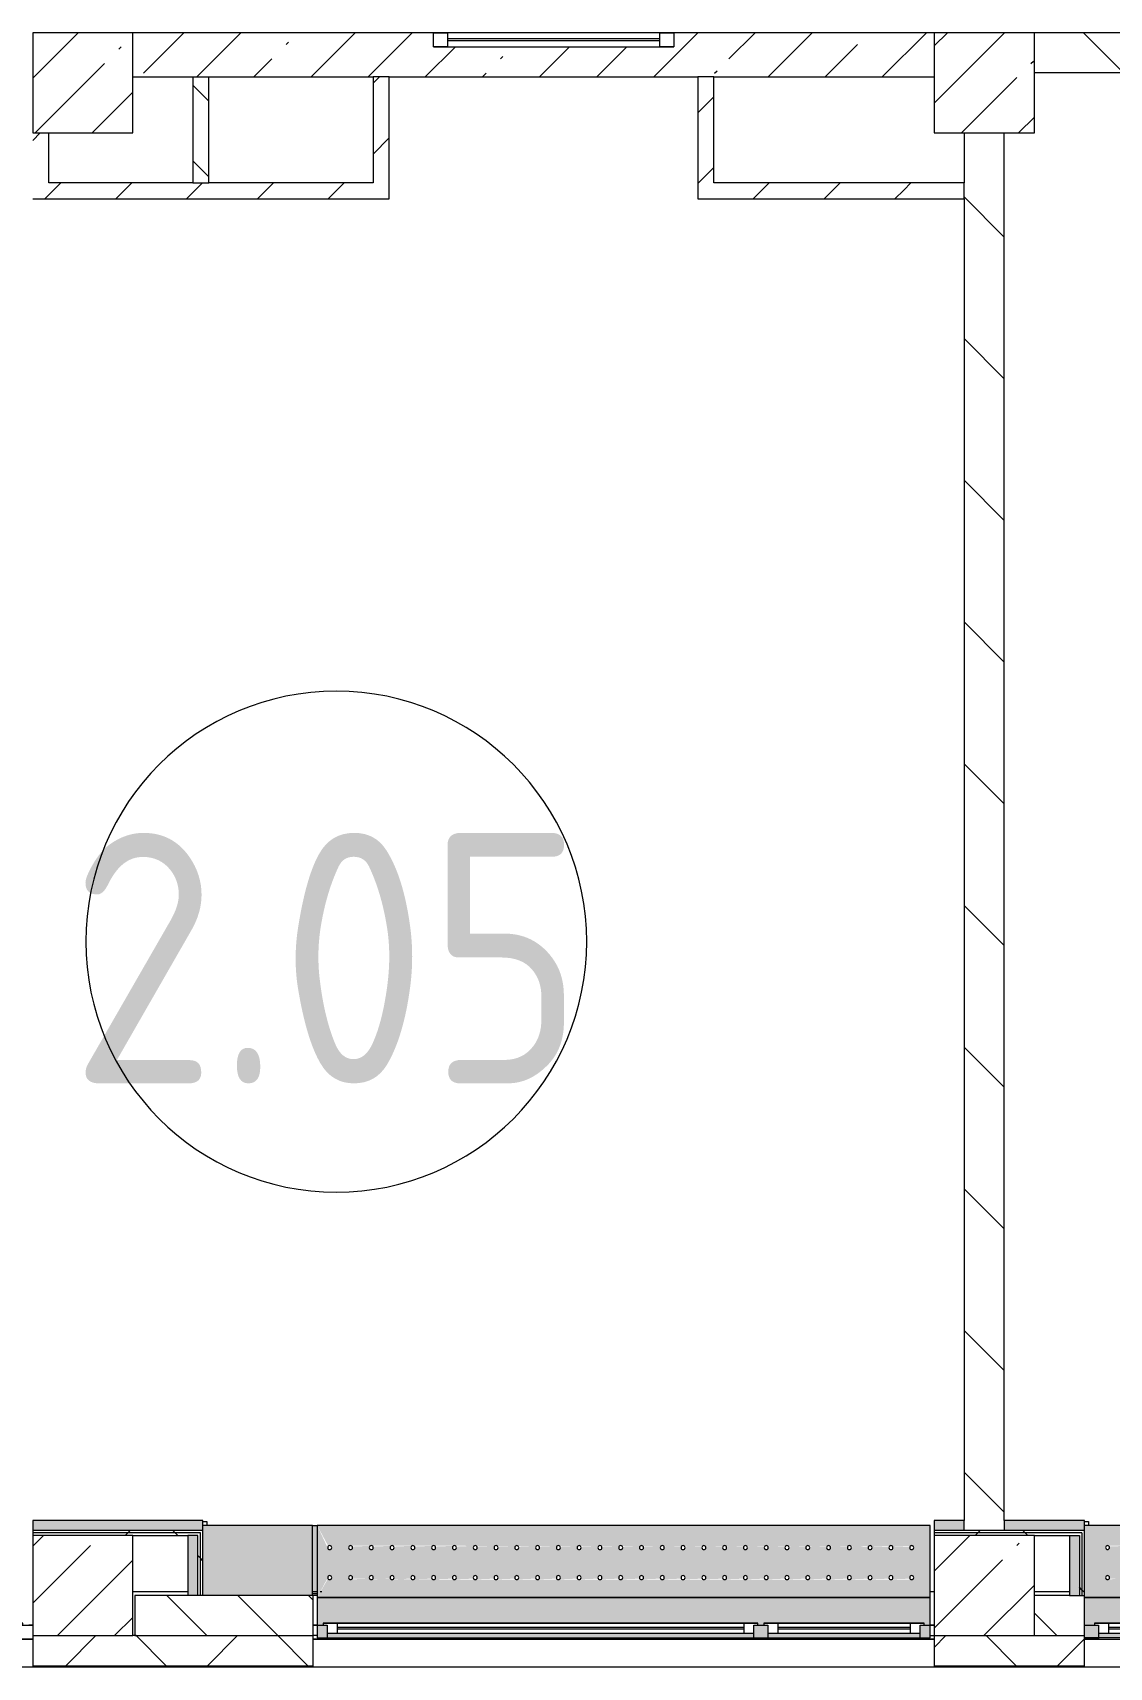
# Model space of a CAD drawing. Header units: millimetres. Extents: x 11693 to 241752, y -8553 to 29926.
# Drawn here: x 141650 to 147024, y -258 to 7900 of the extents above; entities that cross this region are included whole.
import ezdxf

# ---------------------------------------------------------------- set-up
doc = ezdxf.new("R2010")
doc.units = ezdxf.units.MM
for name, color, linetype, lineweight in [('A-AREA-IDEN', 7, 'Continuous', 9), ('A-GLAZ-2', 7, 'Continuous', 5), ('A-WALL-2', 7, 'Continuous', 9), ('A-WALL-5', 7, 'Continuous', 5), ('I-WALL-3', 7, 'Continuous', 5), ('S-COLS', 7, 'Continuous', 5), ('Знаки', 7, 'Continuous', 5)]:
    doc.layers.add(name, color=color, linetype=linetype, lineweight=lineweight)
for name, color, linetype, lineweight, true_color in [('A-FLOR-1', 7, 'Continuous', 5, 0xaaaaaa), ('I-WALL-1', 7, 'Continuous', 5, 0xe7e7e7), ('I-WALL-2', 7, 'Continuous', 9, 0xe7e7e7), ('I-WALL-5', 7, 'Continuous', 5, 0x787878), ('Знаки-2', 7, 'Continuous', 5, 0xd7cfbf)]:
    doc.layers.add(name, color=color, linetype=linetype, lineweight=lineweight, true_color=true_color)
doc.styles.add('GOST Common_3', font='GOST_Common.ttf', dxfattribs={"width": 0.9, "height": 1250})
pattern_1 = [(45, (89739.81, 0), (-176.7767, 176.7767), [])]
pattern_2 = [(135, (89739.8, 0), (-353.5534, -353.5534), [])]
pattern_3 = [(135, (89739.81, 0), (-176.7767, -176.7767), [])]
pattern_4 = [(45, (89739.8, 0), (-530.33, 530.33), []), (135, (89739.8, 0), (-530.33, -530.33), [])]

# ---------------------------------------------------------------- blocks, each defined once
blk = doc.blocks.new('BSC_Колонна _Прямоугольная - 500х500-V35-Общий план 2 этажа с размещением фрагментов 2_1-2_7')
at = {"layer": 'S-COLS'}
h = blk.add_hatch(dxfattribs=at)
h.set_pattern_fill('FP_34', color=256, style=0, pattern_type=2)
h.set_pattern_definition([(45, (-52160, -7650), (-285.123, 285.123), []), (45, (-51874.88, -7650), (-285.123, 285.123), [504.031, -100.806, 16.764, -84.042])])
h.paths.add_polyline_path([(-250, -250), (250, -250), (250, 250), (-250, 250)])
for p, q in [((250, 250), (-250, 250)), ((-250, 250), (-250, -250)), ((250, -250), (250, 250)), ((-250, -250), (250, -250))]:
    blk.add_line(p, q, dxfattribs=at)
blk = doc.blocks.new('BSC_Колонна _Прямоугольная - 500х500-V42-Общий план 2 этажа с размещением фрагментов 2_1-2_7')
at = {"layer": 'S-COLS'}
h = blk.add_hatch(dxfattribs=at)
h.set_pattern_fill('FP_41', color=256, style=0, pattern_type=2)
h.set_pattern_definition([(45, (-52160, -150), (-285.123, 285.123), []), (45, (-51874.88, -150), (-285.123, 285.123), [504.031, -100.806, 16.764, -84.042])])
h.paths.add_polyline_path([(250, -250), (250, 250), (-250, 250), (-250, -250), (65.1, -250)])
for p, q in [((250, 250), (-250, 250)), ((-250, 250), (-250, -250)), ((250, -250), (250, 250)), ((-250, -250), (250, -250))]:
    blk.add_line(p, q, dxfattribs=at)
blk = doc.blocks.new('BSC_Колонна _Прямоугольная - 500х500-V65-Общий план 2 этажа с размещением фрагментов 2_1-2_7')
at = {"layer": 'S-COLS'}
h = blk.add_hatch(dxfattribs=at)
h.set_pattern_fill('FP_73', color=256, style=0, pattern_type=2)
h.set_pattern_definition([(45, (-56660, -150), (-285.123, 285.123), []), (45, (-56374.88, -150), (-285.123, 285.123), [504.031, -100.806, 16.764, -84.042])])
h.paths.add_polyline_path([(250, -250), (250, 250), (-250, 250), (-250, -250), (173.2, -250)])
for p, q in [((250, 250), (-250, 250)), ((-250, 250), (-250, -250)), ((250, -250), (250, 250)), ((-250, -250), (250, -250))]:
    blk.add_line(p, q, dxfattribs=at)
blk = doc.blocks.new('BSC_Колонна _Прямоугольная - 500х500-V66-Общий план 2 этажа с размещением фрагментов 2_1-2_7')
at = {"layer": 'S-COLS'}
h = blk.add_hatch(dxfattribs=at)
h.set_pattern_fill('FP_74', color=256, style=0, pattern_type=2)
h.set_pattern_definition([(45, (-56660, -7650), (-285.123, 285.123), []), (45, (-56374.88, -7650), (-285.123, 285.123), [504.031, -100.806, 16.764, -84.042])])
h.paths.add_polyline_path([(250, -250), (250, 250), (-250, 250), (-250, -250)])
for p, q in [((250, 250), (-250, 250)), ((-250, 250), (-250, -250)), ((250, -250), (250, 250)), ((-250, -250), (250, -250))]:
    blk.add_line(p, q, dxfattribs=at)
blk = doc.blocks.new('120_Окно_СКБ_1Ст - 120_Окно_СКБ_1Ст 900х2500_h_-20664874-Общий план 2 этажа с размещением фрагментов 2_1-2_7')
at = {"layer": 'A-GLAZ-2'}
for p, q in [((-450, -127), (-450, -57)), ((-450, -57), (-380, -57)), ((450, -57), (-450, -57)), ((-380, -57), (-380, -127)), ((380, -127), (380, -57)), ((380, -57), (450, -57)), ((450, -57), (450, -127)), ((-380, -127), (-450, -127)), ((-450, -127), (-407.3, -127)), ((-380, -127), (-400, -127)), ((-400, -127), (-400, -137)), ((-400, -137), (400, -137)), ((400, -137), (-400, -137)), ((380, -87), (-380, -87)), ((-380, -87), (-380, -127)), ((-330, -137), (-330, -87)), ((-330, -107), (330, -107)), ((330, -117), (-330, -117)), ((330, -137), (330, -87)), ((380, -127), (380, -87)), ((450, -127), (380, -127)), ((400, -127), (380, -127)), ((400, -137), (400, -127))]:
    blk.add_line(p, q, dxfattribs=at)
blk = doc.blocks.new('120_Окно_СКБ_2Ст - 120_Окно_СКБ_2Ст 3100х2500 _мал_ створка слева-2_-V74-Общий план 2 этажа с размещением фрагментов 2_1-2_7')
at = {"layer": 'A-GLAZ-2'}
for p, q in [((-1550, -127), (-1550, -57)), ((-1550, -57), (-1480, -57)), ((1550, -57), (-1550, -57)), ((-1480, -57), (-1480, -127)), ((-720, -127), (-720, -57)), ((-720, -57), (-650, -57)), ((-650, -57), (-650, -127)), ((1480, -127), (1480, -57)), ((1480, -57), (1550, -57)), ((1550, -57), (1550, -127)), ((-1480, -127), (-1550, -127)), ((-1550, -127), (-1530.2, -127)), ((-1480, -127), (-1500, -127)), ((-1500, -127), (-1500, -137)), ((-1500, -137), (-700, -137)), ((-700, -137), (-1500, -137)), ((-720, -87), (-1480, -87)), ((-1480, -87), (-1480, -127)), ((-1430, -137), (-1430, -87)), ((-1430, -107), (-770, -107)), ((-770, -117), (-1430, -117)), ((-770, -137), (-770, -87)), ((-720, -127), (-720, -87)), ((-650, -127), (-720, -127)), ((-700, -127), (-720, -127)), ((-700, -137), (-700, -127)), ((-650, -127), (-670, -127)), ((-670, -127), (-670, -137)), ((-670, -137), (1500, -137)), ((1500, -137), (-670, -137)), ((1480, -87), (-650, -87)), ((-650, -87), (-650, -127)), ((-600, -137), (-600, -87)), ((-600, -107), (1430, -107)), ((1430, -117), (-600, -117)), ((1430, -137), (1430, -87)), ((1480, -127), (1480, -87)), ((1550, -127), (1480, -127)), ((1500, -127), (1480, -127)), ((1500, -137), (1500, -127)), ((1529.8, -127), (1550, -127))]:
    blk.add_line(p, q, dxfattribs=at)
blk = doc.blocks.new('120_Окно_СКБ_2Ст - 120_Окно_СКБ_2Ст 3100х2500 _мал_ створка слева-2_-V75-Общий план 2 этажа с размещением фрагментов 2_1-2_7')
at = {"layer": 'A-GLAZ-2'}
for p, q in [((-1550, -127), (-1550, -57)), ((-1550, -57), (-1480, -57)), ((1550, -57), (-1550, -57)), ((-1480, -57), (-1480, -127)), ((-720, -127), (-720, -57)), ((-720, -57), (-650, -57)), ((-650, -57), (-650, -127)), ((1480, -127), (1480, -57)), ((1480, -57), (1550, -57)), ((1550, -57), (1550, -127)), ((-1480, -127), (-1550, -127)), ((-1550, -127), (-1530.2, -127)), ((-1480, -127), (-1500, -127)), ((-1500, -127), (-1500, -137)), ((-1500, -137), (-700, -137)), ((-700, -137), (-1500, -137)), ((-720, -87), (-1480, -87)), ((-1480, -87), (-1480, -127)), ((-1430, -137), (-1430, -87)), ((-1430, -107), (-770, -107)), ((-770, -117), (-1430, -117)), ((-770, -137), (-770, -87)), ((-720, -127), (-720, -87)), ((-650, -127), (-720, -127)), ((-700, -127), (-720, -127)), ((-700, -137), (-700, -127)), ((-650, -127), (-670, -127)), ((-670, -127), (-670, -137)), ((-670, -137), (1500, -137)), ((1500, -137), (-670, -137)), ((1480, -87), (-650, -87)), ((-650, -87), (-650, -127)), ((-600, -137), (-600, -87)), ((-600, -107), (1430, -107)), ((1430, -117), (-600, -117)), ((1430, -137), (1430, -87)), ((1480, -127), (1480, -87)), ((1550, -127), (1480, -127)), ((1500, -127), (1480, -127)), ((1500, -137), (1500, -127)), ((1529.8, -127), (1550, -127))]:
    blk.add_line(p, q, dxfattribs=at)
blk = doc.blocks.new('120_Окно_СКБ_1Ст - 120_Окно_СКБ_1Ст 400х1200 EI30-24228621-Общий план 2 этажа с размещением фрагментов 2_1-2_7')
at = {"layer": 'A-GLAZ-2'}
for p, q in [((-600, 40), (-600, 110)), ((-600, 110), (-530, 110)), ((600, 110), (-600, 110)), ((-530, 110), (-530, 40)), ((530, 40), (530, 110)), ((530, 110), (600, 110)), ((600, 110), (600, 40)), ((-530, 40), (-600, 40)), ((-600, 40), (600, 40)), ((530, 80), (-530, 80)), ((530, 70), (-530, 70)), ((600, 40), (530, 40))]:
    blk.add_line(p, q, dxfattribs=at)
blk = doc.blocks.new('Зашивка радиатора_ с перфорацией М6 - Зашивка радиатора_ с перфорацией М6-V213-Общий план 2 этажа с размещением фрагментов 2_1-2_7')
at = {"layer": 'Знаки-2'}
h = blk.add_hatch(color=256, dxfattribs=at)
h.paths.add_polyline_path([(2640.2, 380), (-370, 380), (-370, 180), (2690, 180), (2690, 380)])
h.paths.add_polyline_path([(1747.1, 357.9), (2640.2, 357.9), (2640.2, 317.9), (2660.2, 315.4), (2660.2, 307.9), (490.2, 307.9), (490.2, 317.9), (510.2, 317.9), (510.2, 357.9)])
h.paths.add_polyline_path([(-319.8, 357.9), (440.2, 357.9), (440.2, 317.9), (460.2, 315.4), (460.2, 307.9), (-339.8, 307.9), (-339.8, 317.9), (-319.8, 317.9)])
h = blk.add_hatch(color=256, dxfattribs=at)
h.paths.add_polyline_path([(2690, -179.9), (2634.6, -76.7), (2624.9, -79.3), (2617.8, -72.2), (2620.4, -62.6), (2630.1, -60), (2637.2, -67.1)])
h.paths.add_polyline_path([(2690, 180), (2627.5, 70.4), (2618.8, 75.4), (2618.8, 85.4), (2627.5, 90.4), (2636.2, 85.4), (2637.5, 80.4)])
h.paths.add_polyline_path([(1491.1, 180), (-370, 180), (-370, -179.9), (2690, -179.9), (2690, 180), (1747.1, 180)])
h.paths.add_polyline_path([(2005, 90.4), (2532.4, 85.4), (2532.4, 75.4), (2523.7, 70.4), (2515.1, 75.4), (2515.1, 85.4), (2515.1, 89), (2428.7, 85.4), (2428.7, 75.4), (2420, 70.4), (2411.3, 75.4), (2411.3, 85.4), (2415, 89), (2324.9, 85.4), (2324.9, 75.4), (2316.2, 70.4), (2307.6, 75.4), (2307.6, 85.4), (2311.2, 89), (2221.2, 85.4), (2221.2, 75.4), (2212.5, 70.4), (2203.8, 75.4), (2203.8, 85.4), (2207.5, 89), (2117.4, 85.4), (2117.4, 75.4), (2108.7, 70.4), (2100.1, 75.4), (2100.1, 85.4), (2103.7, 89), (2013.7, 85.4), (2013.7, 75.4), (2003.1, 70.6), (1996.3, 75.4), (1996.3, 85.4), (2000, 89), (1909.9, 85.4), (1909.9, 75.4), (1901.2, 70.4), (1892.6, 75.4), (1892.6, 85.4), (1896.2, 89), (1806.2, 85.4), (1806.2, 75.4), (1797.5, 70.4), (1788.8, 75.4), (1788.8, 85.4), (1792.5, 89), (1702.4, 85.4), (1702.4, 75.4), (1693.7, 70.4), (1685.1, 75.4), (1685.1, 85.4), (1688.7, 89), (1598.7, 85.4), (1598.7, 75.4), (1590, 70.4), (1581.3, 75.4), (1581.3, 85.4), (1585, 89), (1494.9, 85.4), (1494.9, 75.4), (1486.2, 70.4), (1477.6, 75.4), (1477.6, 85.4), (1481.2, 89), (1391.2, 85.4), (1391.2, 75.4), (1382.5, 70.4), (1373.8, 75.4), (1373.8, 85.4), (1377.5, 89), (1287.4, 85.4), (1287.4, 75.4), (1278.7, 70.4), (1270.1, 75.4), (1270.1, 85.4), (1273.7, 89), (1183.7, 85.4), (1183.7, 75.4), (1175, 70.4), (1166.3, 75.4), (1166.3, 85.4), (1170, 89), (1079.9, 85.4), (1079.9, 75.4), (1071.2, 70.4), (1062.6, 75.4), (1062.6, 85.4), (1066.2, 89), (976.2, 85.4), (976.2, 75.4), (967.5, 70.4), (958.8, 75.4), (958.8, 85.4), (962.5, 89), (872.4, 85.4), (872.4, 75.4), (863.7, 70.4), (855.1, 75.4), (855.1, 85.4), (851.1, 89), (768.7, 85.4), (768.7, 75.4), (760, 70.4), (751.3, 75.4), (751.3, 85.4), (755, 89), (664.9, 85.4), (664.9, 75.4), (656.2, 70.4), (647.6, 75.4), (647.6, 85.4), (651.2, 89), (561.2, 85.4), (561.2, 75.4), (552.5, 70.4), (543.8, 75.4), (543.8, 85.4), (547.5, 89), (457.4, 85.4), (457.4, 75.4), (448.7, 70.4), (440.1, 75.4), (440.1, 85.4), (443.7, 89), (353.7, 85.4), (353.7, 75.4), (345, 70.4), (336.3, 75.4), (336.3, 85.4), (339.1, 89), (249.9, 85.4), (249.9, 75.4), (241.2, 70.4), (232.6, 75.4), (232.6, 85.4), (236.2, 89), (146.2, 85.4), (146.2, 75.4), (137.5, 70.4), (128.8, 75.4), (128.8, 85.4), (132.5, 89), (42.4, 85.4), (42.4, 75.4), (33.7, 70.4), (25.1, 75.4), (25.1, 85.4), (28.7, 89), (-61.3, 85.4), (-61.3, 75.4), (-70, 70.4), (-78.7, 75.4), (-78.7, 85.4), (-75, 89), (-165.1, 85.4), (-165.1, 75.4), (-173.8, 70.4), (-182.4, 75.4), (-182.4, 85.4), (-178.8, 89), (-268.8, 85.4), (-268.8, 75.4), (-277.5, 70.4), (-286.2, 75.4), (-286.2, 85.4), (-277.5, 90.4), (-274.9, 90), (2003.1, 90.4)])
h.paths.add_polyline_path([(1486.2, -59.6), (1494.9, -64.6), (1494.9, -74.6), (1491.2, -78.3), (1581.3, -74.6), (1581.3, -64.6), (1590, -59.6), (1598.7, -64.6), (1598.7, -74.6), (1595, -78.3), (1685.1, -74.6), (1685.1, -64.6), (1693.7, -59.6), (1702.4, -64.6), (1702.4, -74.6), (1698.7, -78.3), (1788.8, -74.6), (1788.8, -64.6), (1797.5, -59.6), (1806.2, -64.6), (1806.2, -74.6), (1802.5, -78.3), (1892.6, -74.6), (1892.6, -64.6), (1901.2, -59.6), (1909.9, -64.6), (1909.9, -74.6), (1906.2, -78.3), (1996.3, -74.6), (1996.3, -64.6), (2005, -59.6), (2013.7, -64.6), (2013.7, -74.6), (2010, -78.3), (2100.1, -74.6), (2100.1, -64.6), (2108.7, -59.6), (2117.4, -64.6), (2117.4, -74.6), (2113.7, -78.3), (2203.8, -74.6), (2203.8, -64.6), (2212.5, -59.6), (2221.2, -64.6), (2221.2, -74.6), (2217.5, -78.3), (2307.6, -74.6), (2307.6, -64.6), (2316.2, -59.6), (2324.9, -64.6), (2324.9, -74.6), (2321.2, -78.3), (2411.3, -74.6), (2411.3, -64.6), (2420, -59.6), (2428.7, -64.6), (2428.7, -74.6), (2425, -78.3), (2515.1, -74.6), (2515.1, -64.6), (2523.7, -59.6), (2532.4, -64.6), (2532.4, -74.6), (2523.7, -79.6), (2515.1, -79.3), (-286.2, -74.6), (-286.2, -64.6), (-277.5, -59.6), (-268.8, -64.6), (-268.8, -74.6), (-272.5, -78.3), (-182.4, -74.6), (-182.4, -64.6), (-172.9, -59.8), (-165.1, -64.6), (-165.1, -74.6), (-168.8, -78.3), (-78.7, -74.6), (-78.7, -64.6), (-70, -59.6), (-61.3, -64.6), (-61.3, -74.6), (-65, -78.3), (25.1, -74.6), (25.1, -64.6), (33.7, -59.6), (42.4, -64.6), (42.4, -74.6), (38.7, -78.3), (128.8, -74.6), (128.8, -64.6), (137.5, -59.6), (146.2, -64.6), (146.2, -74.6), (142.5, -78.3), (232.6, -74.6), (232.6, -64.6), (241.2, -59.6), (249.9, -64.6), (249.9, -74.6), (246.2, -78.3), (336.3, -74.6), (336.3, -64.6), (345, -59.6), (353.7, -64.6), (353.7, -74.6), (350, -78.3), (440.1, -74.6), (440.1, -64.6), (448.7, -59.6), (457.4, -64.6), (457.4, -74.6), (453.7, -78.3), (543.8, -74.6), (543.8, -64.6), (552.5, -59.6), (561.2, -64.6), (561.2, -74.6), (557.5, -78.3), (647.6, -74.6), (647.6, -64.6), (656.2, -59.6), (664.9, -64.6), (664.9, -74.6), (661.2, -78.3), (751.3, -74.6), (751.3, -64.6), (760, -59.6), (768.7, -64.6), (768.7, -74.6), (765, -78.3), (855.1, -74.6), (855.1, -64.6), (863.7, -59.6), (872.4, -64.6), (872.4, -74.6), (868.7, -78.3), (958.8, -74.6), (958.8, -64.6), (967.5, -59.6), (976.2, -64.6), (976.2, -74.6), (979.1, -78.3), (1062.6, -74.6), (1062.6, -64.6), (1071.2, -59.6), (1079.9, -64.6), (1079.9, -74.6), (1076.2, -78.3), (1166.3, -74.6), (1166.3, -64.6), (1175, -59.6), (1183.7, -64.6), (1183.7, -74.6), (1180, -78.3), (1270.1, -74.6), (1270.1, -64.6), (1278.7, -59.6), (1287.4, -64.6), (1287.4, -74.6), (1283.7, -78.3), (1373.8, -74.6), (1373.8, -64.6), (1382.5, -59.6), (1391.2, -64.6), (1391.2, -74.6), (1387.5, -78.3), (1477.6, -74.6), (1477.6, -64.6), (1483.7, -60)])
at = {"layer": 'Знаки'}
for p, q in [((2690, 380), (-370, 380)), ((-370, 380), (-370, 180)), ((2690, 180), (2690, 380)), ((-370, 180), (2690, 180)), ((2690, 180), (-370, 180)), ((-370, 180), (-370, -179.9)), ((2690, -179.9), (2690, 180)), ((-370, -179.9), (2690, -179.9))]:
    blk.add_line(p, q, dxfattribs=at)
for centre, start, end in [((-277.5, 80.4), 0, 180), ((-173.8, 80.4), 0, 180), ((-70, 80.4), 0, 180), ((33.7, 80.4), 0, 180), ((137.5, 80.4), 0, 180), ((241.2, 80.4), 0, 180), ((345, 80.4), 0, 180), ((448.7, 80.4), 0, 180), ((552.5, 80.4), 0, 180), ((656.2, 80.4), 0, 180), ((760, 80.4), 0, 180), ((863.7, 80.4), 0, 180), ((967.5, 80.4), 0, 180), ((1071.2, 80.4), 0, 180), ((1175, 80.4), 0, 180), ((1278.7, 80.4), 0, 180), ((1382.5, 80.4), 0, 180), ((1486.2, 80.4), 0, 180), ((1590, 80.4), 0, 180), ((1693.7, 80.4), 0, 180), ((1797.5, 80.4), 0, 180), ((1901.2, 80.4), 0, 180), ((2005, 80.4), 0, 180), ((2108.7, 80.4), 0, 180), ((2212.5, 80.4), 0, 180), ((2316.2, 80.4), 0, 180), ((2420, 80.4), 0, 180), ((2523.7, 80.4), 0, 180), ((2627.5, 80.4), 0, 180), ((-277.5, 80.4), 180, 360), ((-173.8, 80.4), 180, 0), ((-70, 80.4), 180, 0), ((33.7, 80.4), 180, 360), ((137.5, 80.4), 180, 0), ((241.2, 80.4), 180, 0), ((345, 80.4), 180, 0), ((448.7, 80.4), 180, 0), ((552.5, 80.4), 180, 360), ((656.2, 80.4), 180, 0), ((760, 80.4), 180, 0), ((863.7, 80.4), 180, 0), ((967.5, 80.4), 180, 0), ((1071.2, 80.4), 180, 0), ((1175, 80.4), 180, 0), ((1278.7, 80.4), 180, 0), ((1382.5, 80.4), 180, 0), ((1486.2, 80.4), 180, 360), ((1590, 80.4), 180, 0), ((1693.7, 80.4), 180, 360), ((1797.5, 80.4), 180, 0), ((1901.2, 80.4), 180, 0), ((2005, 80.4), 180, 0), ((2108.7, 80.4), 180, 360), ((2212.5, 80.4), 180, 0), ((2316.2, 80.4), 180, 360), ((2420, 80.4), 180, 0), ((2523.7, 80.4), 180, 360), ((2627.5, 80.4), 180, 360), ((-277.5, -69.6), 0, 180), ((-277.5, -69.6), 180, 0), ((-173.8, -69.6), 0, 180), ((-173.8, -69.6), 180, 0), ((-70, -69.6), 0, 180), ((-70, -69.6), 180, 0), ((33.7, -69.6), 0, 180), ((33.7, -69.6), 180, 0), ((137.5, -69.6), 0, 180), ((137.5, -69.6), 180, 0), ((241.2, -69.6), 0, 180), ((241.2, -69.6), 180, 0), ((345, -69.6), 0, 180), ((345, -69.6), 180, 0), ((448.7, -69.6), 0, 180), ((448.7, -69.6), 180, 0), ((552.5, -69.6), 0, 180), ((552.5, -69.6), 180, 0), ((656.2, -69.6), 0, 180), ((656.2, -69.6), 180, 0), ((760, -69.6), 0, 180), ((760, -69.6), 180, 0), ((863.7, -69.6), 0, 180), ((863.7, -69.6), 180, 0), ((967.5, -69.6), 0, 180), ((967.5, -69.6), 180, 0), ((1071.2, -69.6), 0, 180), ((1071.2, -69.6), 180, 0), ((1175, -69.6), 0, 180), ((1175, -69.6), 180, 0), ((1278.7, -69.6), 0, 180), ((1278.7, -69.6), 180, 0), ((1382.5, -69.6), 0, 180), ((1382.5, -69.6), 180, 0), ((1486.2, -69.6), 0, 180), ((1486.2, -69.6), 180, 0), ((1590, -69.6), 0, 180), ((1590, -69.6), 180, 0), ((1693.7, -69.6), 0, 180), ((1693.7, -69.6), 180, 0), ((1797.5, -69.6), 0, 180), ((1797.5, -69.6), 180, 0), ((1901.2, -69.6), 0, 180), ((1901.2, -69.6), 180, 0), ((2005, -69.6), 0, 180), ((2005, -69.6), 180, 0), ((2108.7, -69.6), 0, 180), ((2108.7, -69.6), 180, 0), ((2212.5, -69.6), 0, 180), ((2212.5, -69.6), 180, 0), ((2316.2, -69.6), 0, 180), ((2316.2, -69.6), 180, 0), ((2420, -69.6), 0, 180), ((2420, -69.6), 180, 0), ((2523.7, -69.6), 0, 180), ((2523.7, -69.6), 180, 0), ((2627.5, -69.6), 0, 180), ((2627.5, -69.6), 180, 0)]:
    blk.add_arc(centre, 10, start, end, dxfattribs=at)
blk = doc.blocks.new('Зашивка радиатора_ с перфорацией М1 - Зашивка радиатора_ с перфорацией М1-V219-Общий план 2 этажа с размещением фрагментов 2_1-2_7')
at = {"layer": 'Знаки-2'}
h = blk.add_hatch(color=256, dxfattribs=at)
h.paths.add_polyline_path([(-430, 380), (-430, 180), (427.3, 180), (427.3, 380), (-402.7, 380)])
h.paths.add_polyline_path([(357.3, 358.1), (357.3, 318.1), (377.3, 315.6), (377.3, 308.1), (-422.7, 308.1), (-422.7, 318.1), (-402.7, 318.1), (-402.7, 358.1), (242.1, 358.1)])
h = blk.add_hatch(color=256, dxfattribs=at)
h.paths.add_polyline_path([(427.3, 180), (-430, 180), (-430, -179.9), (427.3, -176.8), (427.3, 179.4)])
h.paths.add_polyline_path([(114.1, 90.4), (320.9, 85.4), (320.9, 75.4), (312.2, 70.4), (303.6, 75.4), (303.6, 85.4), (307.2, 89), (217.2, 85.4), (217.2, 75.4), (208.5, 70.4), (199.8, 75.4), (199.8, 85.4), (203.5, 89), (114.1, 83.7), (113.4, 75.4), (104.7, 70.4), (96.1, 75.4), (96.1, 85.4), (99.7, 89), (9.7, 85.4), (9.7, 75.4), (1, 70.4), (-7.7, 75.4), (-7.7, 85.4), (-4, 89), (-94.1, 85.4), (-94.1, 75.4), (-102.8, 70.4), (-111.4, 75.4), (-111.4, 85.4), (-107.8, 89), (-197.8, 85.4), (-197.8, 75.4), (-206.5, 70.4), (-215.2, 75.4), (-215.2, 85.4), (-211.5, 89), (-301.6, 85.4), (-301.6, 75.4), (-310.3, 70.4), (-318.9, 75.4), (-318.9, 85.4), (-310.3, 90.4), (-269.9, 90), (104.7, 90.4)])
h.paths.add_polyline_path([(-206.5, -59.6), (-197.8, -64.6), (-197.8, -74.6), (-201.5, -78.3), (-111.4, -74.6), (-111.4, -64.6), (-102.8, -59.6), (-94.1, -64.6), (-94.1, -74.6), (-97.8, -78.3), (-7.7, -74.6), (-7.7, -64.6), (1, -59.6), (9.7, -64.6), (9.7, -74.6), (6, -78.3), (96.1, -74.6), (96.1, -64.6), (104.7, -59.6), (114.1, -66.3), (113.4, -74.6), (114.1, -78.3), (199.8, -74.6), (199.8, -64.6), (208.5, -59.6), (217.2, -64.6), (217.2, -74.6), (213.5, -78.3), (303.6, -74.6), (303.6, -64.6), (312.2, -59.6), (320.9, -64.6), (320.9, -74.6), (312.2, -79.6), (309.7, -79.3), (-318.9, -74.6), (-318.9, -64.6), (-310.3, -59.6), (-301.6, -64.6), (-301.6, -74.6), (-305.3, -78.3), (-215.2, -74.6), (-215.2, -64.6), (-209.1, -60)])
at = {"layer": 'Знаки'}
for p, q in [((427.3, 380), (-430, 380)), ((-430, 380), (-430, 180)), ((-430, 180), (427.3, 180)), ((427.3, 180), (-430, 180)), ((-430, 180), (-430, -179.9)), ((-430, -179.9), (427.3, -179.9))]:
    blk.add_line(p, q, dxfattribs=at)
for centre, start, end in [((-310.3, 80.4), 0, 180), ((-206.5, 80.4), 0, 180), ((-102.8, 80.4), 0, 180), ((1, 80.4), 0, 180), ((104.7, 80.4), 0, 180), ((208.5, 80.4), 0, 180), ((312.2, 80.4), 0, 180), ((-310.3, 80.4), 180, 0), ((-206.5, 80.4), 180, 360), ((-102.8, 80.4), 180, 0), ((1, 80.4), 180, 0), ((104.7, 80.4), 180, 360), ((208.5, 80.4), 180, 0), ((312.2, 80.4), 180, 0), ((-310.3, -69.6), 0, 180), ((-310.3, -69.6), 180, 0), ((-206.5, -69.6), 0, 180), ((-206.5, -69.6), 180, 0), ((-102.8, -69.6), 0, 180), ((-102.8, -69.6), 180, 0), ((1, -69.6), 0, 180), ((1, -69.6), 180, 0), ((104.7, -69.6), 0, 180), ((104.7, -69.6), 180, 0), ((208.5, -69.6), 0, 180), ((208.5, -69.6), 180, 0), ((312.2, -69.6), 0, 180), ((312.2, -69.6), 180, 0)]:
    blk.add_arc(centre, 10, start, end, dxfattribs=at)
blk = doc.blocks.new('Зашивка_ опоясывающая панель - Зашивка_ опоясывающая панель-V225-Общий план 2 этажа с размещением фрагментов 2_1-2_7')
at = {"layer": 'Знаки-2'}
blk.add_hatch(color=256, dxfattribs=at).paths.add_polyline_path([(-406.5, -160), (-407.4, 180), (-429.6, 179.9), (-429.6, -160)])
at = {"layer": 'Знаки'}
for p, q in [((-430, 180), (-406, 180)), ((-429.6, -160), (-406.5, -160))]:
    blk.add_line(p, q, dxfattribs=at)
blk = doc.blocks.new('Зашивка без перфорации М3 - М3_5-30986737-Общий план 2 этажа с размещением фрагментов 2_1-2_7')
at = {"layer": 'Знаки-2'}
blk.add_hatch(color=256, dxfattribs=at).paths.add_polyline_path([(-430, 169.9), (-430, -179.9), (117.1, -179.9), (117.1, 169.9), (-371.9, 169.9)])
at = {"layer": 'Знаки'}
for p, q in [((-430, 169.9), (-430, -179.9)), ((-430, -179.9), (117.1, -179.9))]:
    blk.add_line(p, q, dxfattribs=at)
blk = doc.blocks.new('Марка_Помещения - Номер-25198446-Общий план 2 этажа с размещением фрагментов 2_1-2_7')
at = {"layer": 'A-AREA-IDEN'}
for start, end in [(360, 180), (180, 360)]:
    blk.add_arc((0, 0), 2.5, start, end, dxfattribs=at)

msp = doc.modelspace()

# ---------------------------------------------------------------- hatches: boundary and pattern name
at = {"layer": 'A-WALL-5'}
h = msp.add_hatch(dxfattribs=at)
h.set_pattern_fill('FP_59', color=256, style=0, pattern_type=2)
h.set_pattern_definition(pattern_3)
h.paths.add_polyline_path([(142159.8, -100), (143049.8, -100), (143049.8, 100), (142159.8, 100), (142159.8, -45.4)])
h = msp.add_hatch(dxfattribs=at)
h.set_pattern_fill('FP_59', color=256, style=0, pattern_type=2)
h.set_pattern_definition(pattern_3)
h.paths.add_polyline_path([(147799.8, -100), (148549.8, -100), (148549.8, 100), (147799.8, 100), (147799.8, -45.4)])
h.paths.add_polyline_path([(146649.8, -100), (146899.8, -100), (146899.8, 100), (146649.8, 100), (146649.8, -45.4)])
h = msp.add_hatch(dxfattribs=at)
h.set_pattern_fill('FP_49', color=256, style=0, pattern_type=2)
h.set_pattern_definition([(45, (89739.8, 0), (-353.5534, 353.5534), []), (135, (89739.8, 0), (-353.5534, -353.5534), [])])
h.paths.add_polyline_path([(165439.8, -250), (165439.8, -100), (161299.8, -100), (161299.8, -250), (164493.3, -250)])
h.paths.add_polyline_path([(160399.8, -250), (160397.2, -100), (156799.8, -100), (156799.8, -250), (160397.2, -250)])
h.paths.add_polyline_path([(155277.1, -250), (155899.8, -250), (155899.8, -100), (154899.8, -100), (154899.8, -250)])
h.paths.add_polyline_path([(148549.8, -250), (148549.8, -100), (147799.8, -100), (147799.8, -250), (148109, -250)])
h.paths.add_polyline_path([(150649.8, -250), (151799.8, -250), (151799.8, -100), (150649.8, -100)])
h.paths.add_polyline_path([(142149.8, -250), (143049.8, -250), (143049.8, -100), (141649.8, -100), (141649.8, -250), (141964.9, -250)])
h.paths.add_polyline_path([(146899.8, -250), (146899.8, -100), (146149.8, -100), (146149.8, -250), (146649.8, -250)])
h.paths.add_polyline_path([(134796.7, -250), (135049.8, -250), (135049.8, -100), (134676.1, -100), (134676.1, -250)])
h.paths.add_polyline_path([(138549.8, -250), (138549.8, -100), (137149.8, -100), (137149.8, -250), (137868.8, -250)])
h.paths.add_polyline_path([(132748.7, -250), (133776.1, -250), (133772.7, -100), (132399.8, -100), (132399.8, -250)])
h.paths.add_polyline_path([(128779.8, -250), (129299.8, -250), (129299.8, -100), (127729.8, -100), (127729.8, -250), (128652.6, -250)])
h.paths.add_polyline_path([(122749.8, -250), (123609.8, -250), (123609.8, -100), (122749.8, -100)])
h.paths.add_polyline_path([(125629.8, -250), (125629.8, -100), (124509.8, -100), (124509.8, -250), (125580.6, -250)])
h.paths.add_polyline_path([(115899.8, -250), (116149.6, -250), (116149.6, -100), (114549.8, -100), (114549.8, -250), (115340.4, -250)])
h.paths.add_polyline_path([(119436.5, -250), (120649.8, -250), (120649.8, -100), (118949.6, -100), (118949.6, -250)])
h.paths.add_polyline_path([(112268.3, -250), (112449.8, -250), (112449.8, -100), (111349.8, -100), (111349.8, -250)])
h.paths.add_polyline_path([(108172.2, -250), (108549.8, -250), (108549.8, -100), (107899.8, -100), (107899.8, -250)])
h.paths.add_polyline_path([(105849.8, -250), (106999.8, -250), (106999.8, -100), (105849.8, -100)])
h.paths.add_polyline_path([(102028.1, -250), (102749.8, -250), (102749.8, -100), (101399.8, -100), (101399.8, -250)])
h.paths.add_polyline_path([(98299.8, -250), (98299.8, -100), (94369.8, -100), (94369.8, -250), (96908, -250)])
h.paths.add_polyline_path([(93469.8, -250), (93469.8, -100), (89479.8, -100), (89479.8, -250), (93324, -250)])
at = {"layer": 'I-WALL-1'}
for points in [[(146299.8, 425), (146299.8, 475), (146149.8, 475), (146149.8, 425)], [(142474.8, 100), (142474.8, 400), (142424.8, 400), (142424.8, 100)]]:
    msp.add_hatch(color=256, dxfattribs=at).paths.add_polyline_path(points)
at = {"layer": 'I-WALL-2'}
for points in [[(142499.8, 425), (142499.8, 475), (141649.8, 475), (141649.8, 425), (141964.9, 425)], [(146899.8, 425), (146899.8, 475), (146499.8, 475), (146499.8, 425), (146887.3, 425)], [(146874.8, 100), (146874.8, 400), (146824.8, 400), (146824.8, 100)]]:
    msp.add_hatch(color=256, dxfattribs=at).paths.add_polyline_path(points)
at = {"layer": 'I-WALL-3'}
h = msp.add_hatch(dxfattribs=at)
h.set_pattern_fill('FP_57', color=256, style=0, pattern_type=2)
h.set_pattern_definition([(45, (89739.8, 0), (-285.123, 285.123), []), (45, (90024.94, 0), (-285.123, 285.123), [504.031, -100.806, 16.764, -84.042])])
h.paths.add_polyline_path([(142149.8, 7680), (146149.8, 7680), (146149.8, 7900), (144849.8, 7900), (144849.8, 7830), (143649.8, 7830), (143649.8, 7900), (142149.8, 7900)])
h = msp.add_hatch(dxfattribs=at)
h.set_pattern_fill('FP_60', color=256, style=0, pattern_type=2)
h.set_pattern_definition(pattern_2)
h.paths.add_polyline_path([(150649.8, 7700), (150649.8, 7900), (149670.8, 7900), (149670.8, 7700), (150157, 7700)])
h.paths.add_polyline_path([(146649.8, 7700), (147170.8, 7700), (147170.8, 7900), (146649.8, 7900)])
h = msp.add_hatch(dxfattribs=at)
h.set_pattern_fill('FP_61', color=256, style=0, pattern_type=2)
h.set_pattern_definition(pattern_1)
h.paths.add_polyline_path([(143429.8, 7070), (143429.8, 7680), (143349.8, 7680), (143349.8, 7070)])
h = msp.add_hatch(dxfattribs=at)
h.set_pattern_fill('FP_61', color=256, style=0, pattern_type=2)
h.set_pattern_definition(pattern_1)
h.paths.add_polyline_path([(145049.8, 7070), (145049.8, 7680), (144969.8, 7680), (144969.8, 7070)])
h = msp.add_hatch(dxfattribs=at)
h.set_pattern_fill('FP_61', color=256, style=0, pattern_type=2)
h.set_pattern_definition(pattern_1)
h.paths.add_polyline_path([(141729.8, 7150), (141729.8, 7400), (141649.8, 7400), (141649.8, 7150)])
h = msp.add_hatch(dxfattribs=at)
h.set_pattern_fill('FP_60', color=256, style=0, pattern_type=2)
h.set_pattern_definition(pattern_2)
h.paths.add_polyline_path([(146299.8, 425), (146499.8, 425), (146499.8, 7400), (146299.8, 7400), (146299.8, 475)])
h = msp.add_hatch(dxfattribs=at)
h.set_pattern_fill('FP_61', color=256, style=0, pattern_type=2)
h.set_pattern_definition(pattern_1)
h.paths.add_polyline_path([(141964.9, 7070), (143349.8, 7070), (143349.8, 7150), (141649.8, 7150), (141649.8, 7070)])
h = msp.add_hatch(dxfattribs=at)
h.set_pattern_fill('FP_61', color=256, style=0, pattern_type=2)
h.set_pattern_definition(pattern_1)
h.paths.add_polyline_path([(145998.3, 7070), (145998.3, 7150), (145049.8, 7150), (145049.8, 7070)])
h = msp.add_hatch(dxfattribs=at)
h.set_pattern_fill('FP_61', color=256, style=0, pattern_type=2)
h.set_pattern_definition(pattern_1)
h.paths.add_polyline_path([(146299.8, 7070), (146299.8, 7150), (145998.3, 7150), (145998.3, 7070), (146061, 7070)])
h = msp.add_hatch(dxfattribs=at)
h.set_pattern_fill('FP_169', color=256, style=0, pattern_type=2)
h.set_pattern_definition(pattern_4)
h.paths.add_polyline_path([(142487.3, 412.5), (142499.8, 412.5), (142499.8, 425), (141649.8, 425), (141649.8, 412.5), (141964.9, 412.5)])
h = msp.add_hatch(dxfattribs=at)
h.set_pattern_fill('FP_169', color=256, style=0, pattern_type=2)
h.set_pattern_definition(pattern_4)
h.paths.add_polyline_path([(142474.8, 400), (142487.3, 400), (142487.3, 412.5), (141649.8, 412.5), (141649.8, 400), (142424.8, 400)])
h = msp.add_hatch(dxfattribs=at)
h.set_pattern_fill('FP_169', color=256, style=0, pattern_type=2)
h.set_pattern_definition(pattern_4)
h.paths.add_polyline_path([(142499.8, 100), (142499.8, 412.5), (142487.3, 412.5), (142487.3, 100)])
h = msp.add_hatch(dxfattribs=at)
h.set_pattern_fill('FP_169', color=256, style=0, pattern_type=2)
h.set_pattern_definition(pattern_4)
h.paths.add_polyline_path([(146499.8, 412.5), (146499.8, 425), (146149.8, 425), (146149.8, 412.5), (146299.8, 412.5)])
h = msp.add_hatch(dxfattribs=at)
h.set_pattern_fill('FP_169', color=256, style=0, pattern_type=2)
h.set_pattern_definition(pattern_4)
h.paths.add_polyline_path([(146499.8, 400), (146499.8, 412.5), (146149.8, 412.5), (146149.8, 400), (146299.8, 400)])
h = msp.add_hatch(dxfattribs=at)
h.set_pattern_fill('FP_169', color=256, style=0, pattern_type=2)
h.set_pattern_definition(pattern_4)
h.paths.add_polyline_path([(146887.3, 412.5), (146887.3, 425), (146299.8, 425), (146299.8, 412.5), (146874.8, 412.5)])
h = msp.add_hatch(dxfattribs=at)
h.set_pattern_fill('FP_169', color=256, style=0, pattern_type=2)
h.set_pattern_definition(pattern_4)
h.paths.add_polyline_path([(146874.8, 400), (146874.8, 412.5), (146299.8, 412.5), (146299.8, 400), (146824.8, 400)])
h = msp.add_hatch(dxfattribs=at)
h.set_pattern_fill('FP_169', color=256, style=0, pattern_type=2)
h.set_pattern_definition(pattern_4)
h.paths.add_polyline_path([(146874.8, 100), (146887.3, 100), (146887.3, 412.5), (146874.8, 412.5), (146874.8, 258.5)])
h = msp.add_hatch(dxfattribs=at)
h.set_pattern_fill('FP_169', color=256, style=0, pattern_type=2)
h.set_pattern_definition(pattern_4)
h.paths.add_polyline_path([(146887.3, 100), (146899.8, 100), (146899.8, 425), (146887.3, 425), (146887.3, 258.5)])
h = msp.add_hatch(dxfattribs=at)
h.set_pattern_fill('FP_169', color=256, style=0, pattern_type=2)
h.set_pattern_definition(pattern_4)
h.paths.add_polyline_path([(142487.3, 100), (142487.3, 400), (142474.8, 400), (142474.8, 100)])
at = {"layer": 'I-WALL-5'}
h = msp.add_hatch(dxfattribs=at)
h.set_pattern_fill('FP_68', color=256, style=0, pattern_type=2)
h.set_pattern_definition([(135, (89739.8, 0), (-377.171, -377.171), [533.4, -88.9, 17.78, -88.9]), (135, (89739.8, 376.94), (-377.171, -377.171), []), (50, (89739.8, 0), (637.6445, -55.7866), [66.675, -733.425]), (355, (89739.8, 0), (-123.3494, 668.699), [53.34, -586.74]), (100.451, (89792.95, -4.65), (514.299, 612.908), [56.665, -623.315]), (46.184, (89739.8, 177.8), (948.776, -147.15), [100.012, -1100.137]), (96.636, (89818.9, 165.5), (830.909, 865.997), [84.998, -934.973]), (351.184, (89739.8, 177.8), (830.918, 865.988), [80.01, -880.11]), (21, (89828.7, 133.35), (530.6506, -357.9283), [66.675, -733.425]), (326, (89828.7, 133.35), (216.308, 644.6585), [53.34, -586.74]), (71.451, (89872.94, 103.5), (746.9596, 286.724), [56.665, -623.315]), (37.5, (89739.81, 0), (10.8105, 295.9426), [16.764, -562.864, 16.764, -578.866, -588.962]), (37.5, (89739.81, 0), (10.8105, 295.9426), [-1175.258, 16.764, -572.198]), (7.5, (89739.8, 0), (233.8692, 350.6318), [16.764, -322.834, 16.764, -549.529, -224.472]), (7.5, (89739.8, 0), (233.8692, 350.6318), [-905.891, 16.764, -207.708]), (327.5, (89541.57, 0), (474.5678, -20.0513), [16.764, -205.486, 16.764, -676.656, -920.115]), (327.5, (89541.57, 0), (474.5678, -20.0513), [-915.67, 16.764, -903.351]), (317.5, (89452.67, 0), (518.4522, 88.9934), [16.764, -272.161, 16.764, -443.738, -653.415]), (317.5, (89452.67, 0), (518.4522, 88.9934), [-749.427, 16.764, -636.651])])
h.paths.add_polyline_path([(142529.8, 7150), (142529.8, 7680), (142449.8, 7680), (142449.8, 7150)])

# ---------------------------------------------------------------- linework, layer by layer
at = {"layer": 'A-FLOR-1'}
for p, q in [((142499.8, 470), (142519.8, 470)), ((142519.8, 470), (142519.8, 449.9)), ((146899.8, 470), (146919.8, 470)), ((146919.8, 470), (146919.8, 450.1))]:
    msp.add_line(p, q, dxfattribs=at)
at = {"layer": 'A-WALL-2'}
for p, q in [((143429.8, 7680), (143349.8, 7680)), ((145049.8, 7680), (144969.8, 7680)), ((142449.8, 7150), (142529.8, 7150)), ((146299.8, 7070), (146299.8, 7150)), ((142499.8, 425), (141649.8, 425)), ((142487.3, 412.5), (141649.8, 412.5)), ((142487.3, 100), (142487.3, 412.5)), ((146899.8, 425), (146149.8, 425)), ((146887.3, 412.5), (146149.8, 412.5)), ((146299.8, 425), (146299.8, 475)), ((146499.8, 475), (146499.8, 425)), ((146887.3, 412.5), (146887.3, 100)), ((142474.8, 400), (142424.8, 400)), ((142474.8, 100), (142474.8, 400)), ((146824.8, 400), (146874.8, 400)), ((146874.8, 400), (146874.8, 100)), ((142159.8, -100), (143049.8, -100)), ((146649.8, -100), (146899.8, -100)), ((141649.8, -250), (143049.8, -250)), ((141649.8, -253), (143049.8, -253)), ((146149.8, -250), (146899.8, -250)), ((146149.8, -253), (146899.8, -253))]:
    msp.add_line(p, q, dxfattribs=at)
at = {"layer": 'A-WALL-5'}
for p, q in [((143070, 100), (142159.8, 100)), ((142159.8, 100), (142159.8, -100)), ((143049.8, -258), (143049.8, 100)), ((146824.8, 100), (146649.8, 100)), ((146899.8, -258), (146899.8, 100)), ((141649.8, -100), (141649.8, -258)), ((142159.8, -100), (142149.8, -100)), ((146130, -100), (146149.8, -100)), ((146149.8, -100), (146149.8, -258)), ((148549.8, -258), (124509.8, -258))]:
    msp.add_line(p, q, dxfattribs=at)
at = {"layer": 'I-WALL-3'}
for p, q in [((143649.8, 7900), (142149.8, 7900)), ((146149.8, 7900), (144849.8, 7900)), ((147170.8, 7900), (146649.8, 7900)), ((142149.8, 7680), (143349.8, 7680)), ((142449.8, 7680), (142449.8, 7150)), ((142529.8, 7150), (142529.8, 7680)), ((143349.8, 7680), (143349.8, 7150)), ((143429.8, 7070), (143429.8, 7680)), ((143429.8, 7680), (144969.8, 7680)), ((144969.8, 7680), (144969.8, 7070)), ((145049.8, 7150), (145049.8, 7680)), ((145049.8, 7680), (146149.8, 7680)), ((150649.8, 7700), (146649.8, 7700)), ((141729.8, 7150), (141729.8, 7400)), ((146299.8, 7400), (146299.8, 7150)), ((146499.8, 475), (146499.8, 7400)), ((142449.8, 7150), (141729.8, 7150)), ((143349.8, 7150), (142529.8, 7150)), ((146299.8, 7150), (145049.8, 7150)), ((141649.8, 7070), (143429.8, 7070)), ((144969.8, 7070), (146299.8, 7070)), ((146299.8, 7070), (146299.8, 475)), ((142499.8, 475), (141649.8, 475)), ((141649.8, 475), (141649.8, 400)), ((142499.8, 100), (142499.8, 475)), ((146299.8, 475), (146149.8, 475)), ((146149.8, 475), (146149.8, 400)), ((146899.8, 475), (146499.8, 475)), ((146899.8, 100), (146899.8, 475)), ((142149.8, 400), (142424.8, 400)), ((142424.8, 400), (142424.8, 100)), ((146649.8, 400), (146824.8, 400)), ((146824.8, 400), (146824.8, 100)), ((142149.8, 120), (142424.8, 120)), ((143047, 120), (143070, 120)), ((143085.6, 120), (143092.3, 120)), ((146130, 120), (146149.8, 120)), ((146649.8, 120), (146824.8, 120)), ((146824.8, 100), (146899.8, 100)), ((143070, -100), (143049.8, -100))]:
    msp.add_line(p, q, dxfattribs=at)

# ---------------------------------------------------------------- block references
at = {"layer": 'A-AREA-IDEN', "xscale": 499.9999999999995, "yscale": 499.9999999999995, "zscale": 499.9999999999995}
msp.add_blockref('Марка_Помещения - Номер-25198446-Общий план 2 этажа с размещением фрагментов 2_1-2_7', (143165.2, 3363.6), dxfattribs=at)
at = {"layer": 'A-GLAZ-2'}
msp.add_blockref('120_Окно_СКБ_1Ст - 120_Окно_СКБ_1Ст 400х1200 EI30-24228621-Общий план 2 этажа с размещением фрагментов 2_1-2_7', (144249.8, 7790), dxfattribs=at)
at = {"layer": 'A-GLAZ-2', "rotation": 180}
for name, p in [('120_Окно_СКБ_2Ст - 120_Окно_СКБ_2Ст 3100х2500 _мал_ створка слева-2_-V74-Общий план 2 этажа с размещением фрагментов 2_1-2_7', (140099.8, -175)), ('120_Окно_СКБ_2Ст - 120_Окно_СКБ_2Ст 3100х2500 _мал_ створка слева-2_-V75-Общий план 2 этажа с размещением фрагментов 2_1-2_7', (144599.8, -175)), ('120_Окно_СКБ_1Ст - 120_Окно_СКБ_1Ст 900х2500_h_-20664874-Общий план 2 этажа с размещением фрагментов 2_1-2_7', (147349.8, -175))]:
    msp.add_blockref(name, p, dxfattribs=at)
at = {"layer": 'S-COLS'}
for name, p in [('BSC_Колонна _Прямоугольная - 500х500-V35-Общий план 2 этажа с размещением фрагментов 2_1-2_7', (141899.8, 7650)), ('BSC_Колонна _Прямоугольная - 500х500-V66-Общий план 2 этажа с размещением фрагментов 2_1-2_7', (146399.8, 7650)), ('BSC_Колонна _Прямоугольная - 500х500-V42-Общий план 2 этажа с размещением фрагментов 2_1-2_7', (141899.8, 150)), ('BSC_Колонна _Прямоугольная - 500х500-V65-Общий план 2 этажа с размещением фрагментов 2_1-2_7', (146399.8, 150))]:
    msp.add_blockref(name, p, dxfattribs=at)
at = {"layer": 'Знаки', "rotation": 180}
for name, p in [('Зашивка без перфорации М3 - М3_5-30986737-Общий план 2 этажа с размещением фрагментов 2_1-2_7', (142617, 269.9)), ('Зашивка радиатора_ с перфорацией М6 - Зашивка радиатора_ с перфорацией М6-V213-Общий план 2 этажа с размещением фрагментов 2_1-2_7', (145760, 269.9)), ('Зашивка радиатора_ с перфорацией М1 - Зашивка радиатора_ с перфорацией М1-V219-Общий план 2 этажа с размещением фрагментов 2_1-2_7', (147327.1, 270.1))]:
    msp.add_blockref(name, p, dxfattribs=at)
at = {"layer": 'Знаки'}
msp.add_blockref('Зашивка_ опоясывающая панель - Зашивка_ опоясывающая панель-V225-Общий план 2 этажа с размещением фрагментов 2_1-2_7', (143476.6, 269.9), dxfattribs=at)

# ---------------------------------------------------------------- texts
at = {"layer": 'A-AREA-IDEN', "insert": (141836.6, 3906.4), "char_height": 1250, "width": 3318.986, "attachment_point": 1, "style": 'GOST Common_3'}
msp.add_mtext('2.05', dxfattribs=at)

doc.saveas('drawing.dxf')
